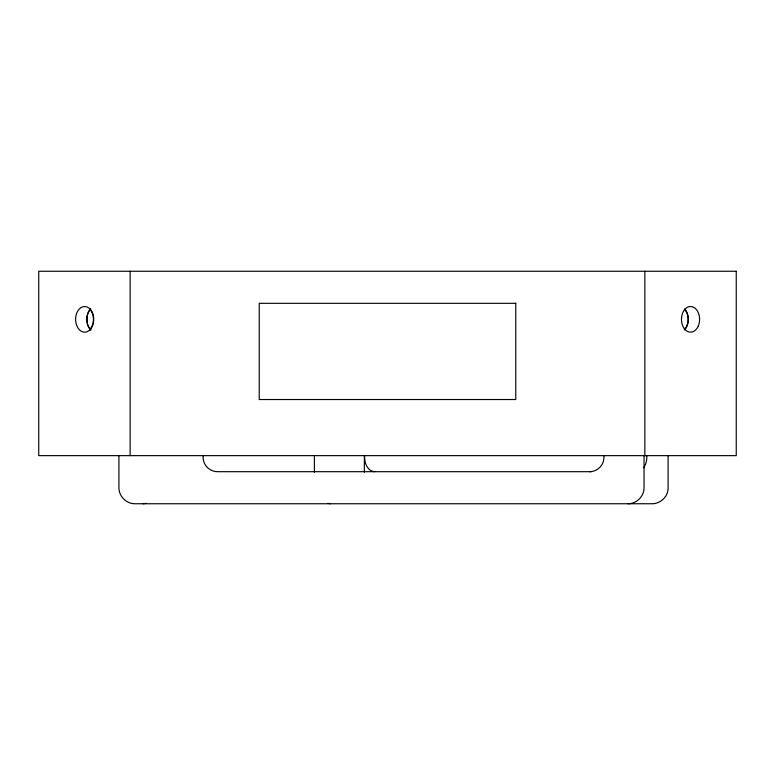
<?xml version="1.0" encoding="UTF-8"?>
<svg xmlns="http://www.w3.org/2000/svg" width="775" height="775" viewBox="0 0 775 775"><rect width="100%" height="100%" fill="white"/><g stroke="black" fill="none" stroke-linecap="round" stroke-linejoin="round"><path stroke-width="1.16" d="M142.978 503.75L146.543 503.353M628.021 503.75C636.595 503.847 644.151 496.291 644.054 487.717L644.054 455.642M591.306 471.684L217.533 471.684A14.434 14.434 0 0 1 203.108 457.25L203.108 455.642M327.806 503.353L330.344 503.75M668.089 455.642L668.089 487.717C668.389 496.32 660.717 503.74 652.221 503.75L134.957 503.75C126.383 503.847 118.827 496.291 118.924 487.717L118.924 455.642M646.825 455.642L646.825 457.25A14.434 10.162 -90 0 1 643.579 467.829M644.858 271.25L644.858 455.642M603.967 455.642L603.967 457.25A14.434 14.434 0 0 1 589.533 471.684M364.608 455.642L364.608 457.25A14.434 10.162 -90 0 0 374.761 471.684M364.357 455.642L364.357 472.275M314.398 455.642L314.398 472.275M130.142 271.25L130.142 455.642M89.609 308.847A12.826 9.029 -90 0 1 89.609 329.859M685.245 309.893A12.826 9.029 -90 0 1 684.645 329.53M684.509 308.944A12.826 9.067 -90 0 1 684.315 329.956M90.985 330.034A12.826 9.067 -90 0 1 90.636 309.022M90.636 329.859A12.826 9.029 -90 0 1 87.992 325.771M87.633 324.773A12.826 9.029 -90 0 1 87.091 322.671M86.926 321.586A12.826 9.029 -90 0 1 87.633 313.933M87.992 312.935A12.826 9.029 -90 0 1 90.636 308.847M736.25 271.25L38.75 271.25L38.75 455.642L736.25 455.642L736.25 271.25M515.772 303.316L259.228 303.316L259.228 399.522L515.772 399.522L515.772 303.316M91.237 328.203A12.826 9.067 -90 0 0 86.81 306.89A12.826 9.067 -90 0 0 75.969 322.962A12.826 9.067 -90 0 0 91.237 328.203M698.343 325.907A12.826 9.067 -90 0 0 690.67 306.522A12.826 9.067 -90 0 0 682.639 325.626A12.826 9.067 -90 0 0 698.343 325.907"/></g></svg>
